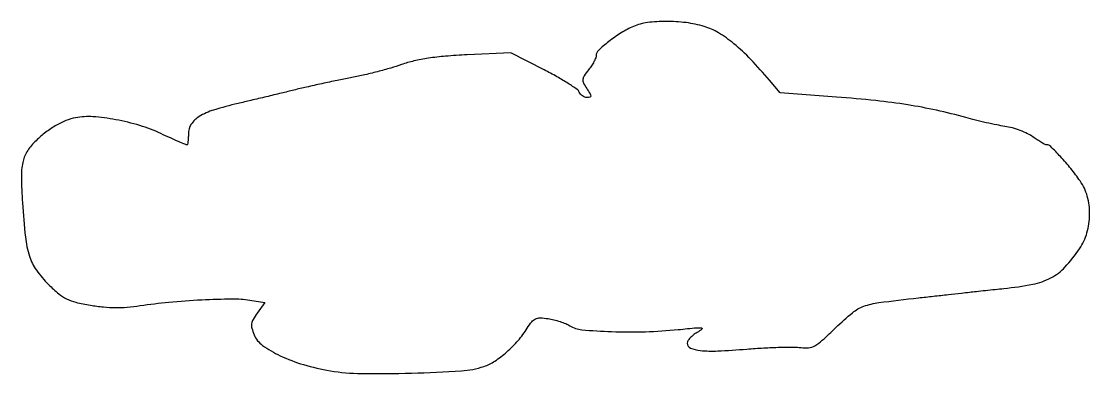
# Model space of a CAD drawing. Extents: x 0 to 294, y 0 to 97.
import ezdxf

# ---------------------------------------------------------------- set-up
doc = ezdxf.new("R2010")
doc.units = 0

msp = doc.modelspace()

# ---------------------------------------------------------------- linework, layer by layer
msp.add_lwpolyline([(168.242353, 95.505917, 0.036169), (164.889308, 93.750525, 0.026975), (161.462884, 91.363212, 0.021682), (158.620489, 88.940648, 0.208342), (158, 87.51617, -0.100205), (157.868461, 86.866409, -0.023119), (157.38438, 85.853229, -0.022977), (156.706482, 84.716902, -0.020672), (155.904272, 83.605431, 0.019816), (154.70354, 81.947791, 0.124296), (154.357646, 80.96978, 0.14101), (154.5407, 80.005243, 0.028086), (155.427325, 78.470572, -0.009476), (156.347776, 77.005975, -0.129746), (156.522466, 76.40769, -0.352456), (156.284842, 76.0962, -0.060421), (155.491668, 76, -0.085357), (154.85545, 76.109409, -0.066227), (154.228856, 76.429958, -0.066075), (153.706479, 76.904149, -0.084034), (153.375561, 77.463687, 0.15139), (152.762332, 78.242657, 0.009556), (150.301434, 79.870058, 0.013366), (147.231751, 81.703608, 0.009495), (143.699173, 83.6002), (134.584455, 88.273027), (122.542227, 87.713129, 0.00881), (116.647905, 87.334901, 0.016543), (111.906627, 86.788277, 0.020124), (107.953139, 86.035687, 0.02811), (104.5, 85.025657, -0.01469), (101.633034, 84.102911, -0.007087), (97.9125, 83.081906, -0.007021), (94.001078, 82.126312, -0.010002), (90.5, 81.396287, 0.00428), (86.892974, 80.687144, 0.002613), (82.646875, 79.791388, 0.002619), (78.448811, 78.85978, 0.004644), (75, 78.041704, -0.001173), (71.561034, 77.200702, -0.000666), (67.394369, 76.197961, -0.000664), (63.193403, 75.198778, -0.001096), (59.640405, 74.366917, 0.01729), (52.944581, 72.568672, 0.063203), (48.944502, 70.767037, 0.112034), (46.782194, 68.659535, 0.144773), (46, 66.014698, -0.013405), (45.969007, 64.858928, -0.022037), (45.87362, 63.885568, -0.017845), (45.739347, 63.136804, -0.353082), (45.56977, 63, -0.101714), (45.257028, 63.064286, -0.001178), (43.304438, 63.907881, -0.003536), (41.052506, 64.906102, -0.002294), (38.462157, 66.090659, 0.034815), (32.626685, 68.313105, 0.027465), (26.058658, 69.916044, 0.02816), (19.80402, 70.721997, 0.063246), (15.033764, 70.461863, 0.05473), (12.366673, 69.665524, 0.033691), (9.43771, 68.189258, 0.03169), (6.510137, 66.196799, 0.031126), (3.839204, 63.839204, 0.058254), (1.632241, 61.047923, 0.08824), (0.49651, 58.17629, 0.055074), (0.133924, 54.183377, 0.011228), (0.431898, 47.0818, 0.010646), (1.237261, 37.705279, 0.050696), (2.348295, 32.448249, 0.076258), (4.26529, 28.59652, 0.044651), (7.604435, 24.658339, 0.020268), (10.395526, 22.12129, 0.059664), (12.565042, 20.705965, 0.056353), (15.075625, 19.80014, 0.016647), (19.088205, 18.985122, 0.016842), (22.684534, 18.502438, 0.022702), (25.963033, 18.324101, 0.022914), (29.219952, 18.444248, 0.017677), (32.75, 18.862888, -0.015321), (40.617177, 19.833473, -0.010238), (49.668765, 20.482998, -0.009332), (58.039694, 20.755118, -0.043126), (62.868177, 20.405089), (66.958858, 19.750962), (64.877684, 16.828223, 0.025421), (63.775023, 15.100111, 0.095215), (63.362999, 13.886354, 0.101667), (63.443819, 12.6493, 0.031215), (64.053843, 10.870011, 0.141175), (66.371883, 7.963267, 0.044137), (71.232606, 5.122556, 0.038864), (77.65514, 2.683219, 0.029488), (85, 0.99185, 0.038949), (93.485032, 0.230255, 0.009974), (107.277496, 0.344571, 0.00836), (120.978246, 0.960923, 0.066549), (127.180231, 2.183162, 0.064833), (130.165046, 3.65072, 0.034233), (133.444509, 6.16917, 0.032882), (136.559747, 9.307351, 0.03822), (139.069275, 12.680831, -0.027419), (140.334586, 14.460695, -0.117281), (141.352918, 15.258344, -0.117539), (142.620117, 15.51122, -0.027596), (144.788811, 15.310666, -0.024018), (146.37512, 14.996665, -0.018427), (148.073214, 14.507829, -0.018761), (149.630876, 13.930995, -0.041381), (150.758302, 13.351343, 0.118492), (154.070711, 12.247303, 0.012622), (162.23318, 11.752079, 0.016058), (171.522892, 11.721985, 0.017683), (180.5, 12.299439, -0.002024), (185.641737, 12.792243, -0.059911), (186.949103, 12.755399, -0.656487), (187.045159, 12.395907, -0.037062), (185.75, 11.517502, 0.034323), (184.697559, 10.812092, 0.039983), (183.807813, 10.001256, 0.04404), (183.186843, 9.207427, 0.144952), (183, 8.576471, 0.302919), (183.892209, 7.238918, 0.073901), (186.59658, 6.557785, 0.036592), (191.371285, 6.433398, 0.008555), (199.366969, 6.947561, -0.006378), (204.032475, 7.267977, -0.007277), (208.503898, 7.452567, -0.00666), (212.298398, 7.503355, -0.040256), (214.259311, 7.345346, 0.068011), (216.348928, 7.292962, 0.103127), (218.070754, 7.856449, 0.054158), (220.114431, 9.346566, 0.007913), (223.862696, 12.866894, -0.019543), (228.406004, 16.939285, -0.086874), (231.507792, 18.70867, -0.054252), (235.634116, 19.703988, -0.004592), (246.5, 21.004367, 0.000155), (250.621875, 21.460591, 0.000156), (254.7375, 21.918712, 0.000152), (258.326403, 22.320438, 0.000625), (260.5, 22.567158, -0.001354), (262.420626, 22.782328, -0.000611), (264.940625, 23.054624, -0.000605), (267.601834, 23.335635, -0.000826), (270, 23.581933, 0.022712), (277.893699, 24.743542, 0.073251), (282.88584, 26.496906, 0.084935), (286.752838, 29.457838, 0.0377), (290.768076, 34.5, 0.079866), (292.806688, 38.85575, 0.067699), (293.532461, 43.890729, 0.068491), (292.886494, 48.878256, 0.085954), (290.916264, 53.095465, 0.017846), (288.374572, 56.479236, 0.016516), (285.534053, 59.764322, 0.01029), (282.850735, 62.550695, 0.19846), (281.763341, 63, -0.116814), (281.277425, 63.115094, -0.014098), (280.301901, 63.639622, -0.016141), (279.163422, 64.343619, -0.012637), (277.973874, 65.177437, 0.046381), (276.506257, 66.065055, 0.022638), (274.494336, 66.929901, 0.022236), (272.304168, 67.646592, 0.029908), (270.264367, 68.085595, -0.011416), (268.013037, 68.483689, -0.005448), (265.137033, 69.09291, -0.005397), (262.145059, 69.794828, -0.007649), (259.5, 70.488636, 0.013565), (251.438163, 72.501641, 0.015099), (243.560912, 73.995094, 0.013302), (234.808161, 75.144457, 0.007222), (224, 76.114597), (208.5, 77.280469), (205.605984, 80.726627, 0.016363), (200.457987, 86.464623, 0.029371), (195.821283, 90.767699, 0.036122), (191.586347, 93.772923, 0.064156), (187.680474, 95.502248, 0.04034), (182.706819, 96.552145, 0.031814), (177.213318, 96.903081, 0.032741), (172.070856, 96.566951, 0.069926)], format="xyb", close=True)

doc.saveas('drawing.dxf')
